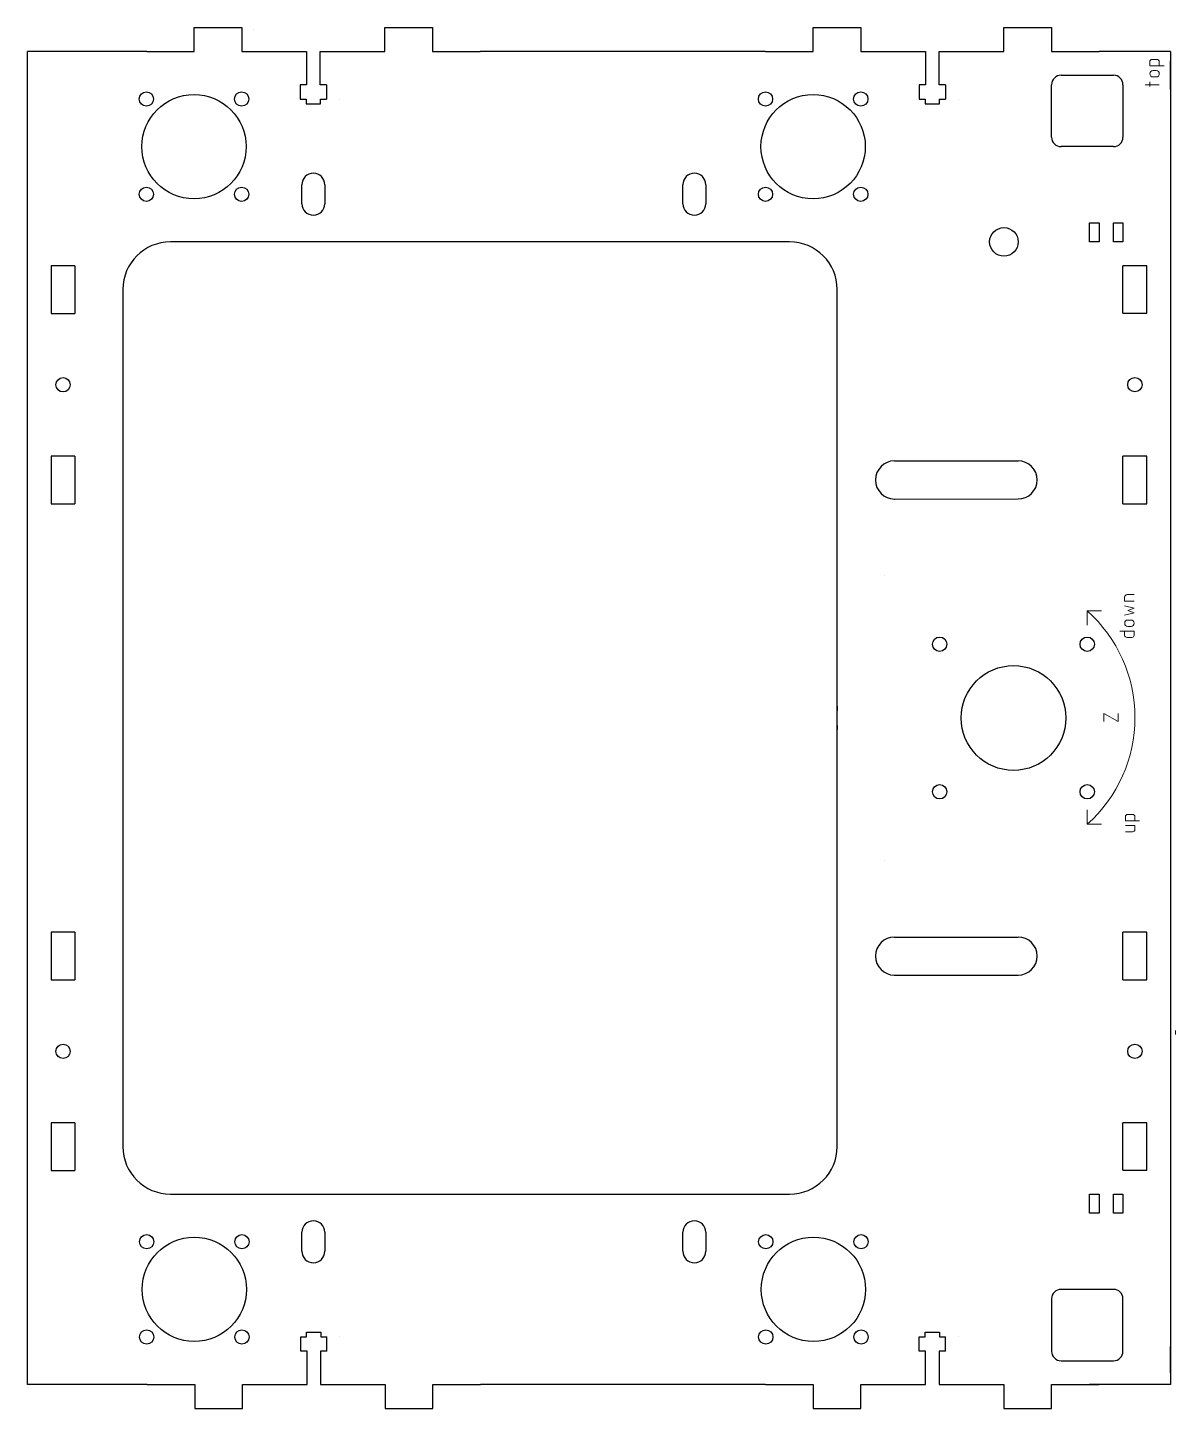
# Model space of a CAD drawing. Header units: millimetres. Extents: x -121 to 121, y -145 to 145.
import ezdxf

# ---------------------------------------------------------------- set-up
doc = ezdxf.new("R2010")
doc.units = ezdxf.units.MM
doc.layers.get('0').update_dxf_attribs({"linetype": 'CONTINUOUS', "lineweight": 25, "true_color": 0x000000})
doc.layers.add('Drawings', color=4, linetype='CONTINUOUS', lineweight=0, true_color=0x00ffff)

# ---------------------------------------------------------------- blocks, each defined once
blk = doc.blocks.new('bearing hole and guides')
for centre, radius in [((-10, 10), 1.5), ((0, 0), 10.95), ((10, 10), 1.5), ((-10, -10), 1.5), ((10, -10), 1.5)]:
    blk.add_circle(centre, radius)
blk = doc.blocks.new('tgrips')
for p, q in [((10, 5), (20, 5)), ((10, 0), (10, 5)), ((20, 5), (20, 0)), ((50, 5), (60, 5)), ((50, 0), (50, 5)), ((60, 5), (60, 0)), ((0, 0), (10, 0)), ((20, 0), (33.58, 0)), ((33.58, 0), (33.58, -7)), ((36.4, -7), (36.4, 0)), ((36.4, 0), (50, 0)), ((60, 0), (70, 0)), ((70, 0), (70, 0)), ((32.25, -7), (32.25, -10)), ((33.58, -7), (32.25, -7)), ((37.75, -7), (36.4, -7)), ((37.75, -7), (37.75, -10)), ((32.25, -10), (33.5, -10)), ((33.5, -10), (33.5, -11)), ((33.5, -11), (36.5, -11)), ((36.5, -10), (37.75, -10)), ((36.5, -11), (36.5, -10)), ((40.5, -10), (40.5, -10))]:
    blk.add_line(p, q)
blk = doc.blocks.new('slot')
for p, q in [((5, 5), (15, 5)), ((5, 5), (5, 0)), ((15, 0), (15, 5)), ((45, 5), (45, 0)), ((45, 5), (55, 5)), ((55, 0), (55, 5)), ((5, 0), (15, 0)), ((45, 0), (55, 0))]:
    blk.add_line(p, q)
blk.add_circle((30, 2.5), 1.5)
blk = doc.blocks.new('steppernema17')
for centre, radius in [((-15.495, 15.495), 1.5), ((15.495, 15.495), 1.5), ((0, 0), 11), ((-15.495, -15.495), 1.5), ((15.495, -15.495), 1.5)]:
    blk.add_circle(centre, radius)

msp = doc.modelspace()

# ---------------------------------------------------------------- linework, layer by layer
for p, q in [((-73.17, 144.7), (-73.17, 144.7)), ((-73.17, 144.7), (-73.17, 144.7)), ((-95.5, 140), (-120.5, 140)), ((-120.5, -140), (-120.5, 140)), ((34.47, 140), (-25.5, 140)), ((119.5, 140), (104.47, 140)), ((119.5, 140), (119.5, -140)), ((119.5, 132), (119.5, 138)), ((96.5, 135), (107.5, 135)), ((94.5, 122), (94.5, 133)), ((109.5, 133), (109.5, 122)), ((107.5, 120), (96.5, 120)), ((-62.9, 108), (-62.9, 112)), ((-58.1, 112), (-58.1, 108)), ((17.1, 108), (17.1, 112)), ((21.9, 112), (21.9, 108)), ((102.5, 100), (102.5, 104)), ((102.5, 104), (104.5, 104)), ((104.5, 104), (104.5, 100)), ((107.5, 100), (107.5, 104)), ((107.5, 104), (109.5, 104)), ((109.5, 104), (109.5, 100)), ((39.5, 100), (-90.5, 100)), ((104.5, 100), (102.5, 100)), ((109.5, 100), (107.5, 100)), ((-100.5, 90), (-100.5, -90)), ((49.5, -90), (49.5, 90)), ((61.52, 53.99), (87.48, 54)), ((61.47, 45.99), (87.48, 46)), ((59.46, 30), (59.46, 30)), ((59.46, -30), (59.46, -30)), ((61.52, -46.01), (87.48, -46)), ((61.47, -54.01), (87.48, -54)), ((-90.5, -100), (39.5, -100)), ((102.5, -104), (102.5, -100)), ((102.5, -100), (104.5, -100)), ((104.5, -100), (104.5, -104)), ((107.5, -104), (107.5, -100)), ((107.5, -100), (109.5, -100)), ((109.5, -100), (109.5, -104)), ((104.5, -104), (102.5, -104)), ((109.5, -104), (107.5, -104)), ((119.38, -107), (119.38, -107)), ((-62.9, -112), (-62.9, -108)), ((-58.1, -108), (-58.1, -112)), ((17.1, -112), (17.1, -108)), ((21.9, -108), (21.9, -112)), ((107.5, -120), (96.5, -120)), ((94.5, -122), (94.5, -133)), ((109.5, -133), (109.5, -122)), ((119.5, -137.5), (119.5, -132)), ((96.5, -135), (107.5, -135)), ((-95.41, -140), (-120.5, -140)), ((34.47, -140), (-25.41, -140)), ((119.5, -140), (102.5, -140)), ((94.5, -143), (94.5, -143))]:
    msp.add_line(p, q)
msp.add_circle((84.5, 100), 3)
for centre, radius, start, end in [((96.5, 133), 2, 90, 180), ((107.5, 133), 2, 360, 90), ((96.5, 122), 2, 180, 270), ((107.5, 122), 2, 270, 360), ((-60.5, 112), 2.4, 360, 180), ((19.5, 112), 2.4, 360, 180), ((-60.5, 108), 2.4, 180, 360), ((19.5, 108), 2.4, 180, 360), ((-90.5, 90), 10, 90, 180), ((39.5, 90), 10, 360, 90), ((61.52, 49.99), 4, 90, 270), ((87.48, 50), 4, 270, 90), ((79.46, 0), 30.06, 175.2947, 184.7053), ((61.52, -50.01), 4, 90, 270), ((87.48, -50), 4, 270, 90), ((-90.5, -90), 10, 180, 269.9988), ((39.5, -90), 10, 270, 360), ((-60.5, -108), 2.4, 360, 180), ((19.5, -108), 2.4, 360, 180), ((-60.5, -112), 2.4, 180, 360), ((19.5, -112), 2.4, 180, 360), ((96.5, -122), 2, 90, 180), ((107.5, -122), 2, 360, 90), ((96.5, -133), 2, 180, 270), ((107.5, -133), 2, 270, 360)]:
    msp.add_arc(centre, radius, start, end)
at = {"layer": 'Drawings'}
for p, q in [((115.13, 137.81), (115.13, 136.97)), ((115.13, 136.97), (118.13, 136.97)), ((116.63, 138.31), (115.63, 138.31)), ((117.13, 136.97), (117.13, 137.81)), ((115.13, 132.64), (115.13, 133.64)), ((116.46, 135.97), (115.8, 135.97)), ((115.8, 134.64), (116.46, 134.64)), ((114.13, 132.97), (117.13, 132.97)), ((109.85, 24.57), (109.85, 25.41)), ((111.85, 24.57), (109.85, 24.57)), ((111.85, 23.07), (109.85, 23.57)), ((110.35, 25.91), (111.85, 25.91)), ((102, 19.49), (102, 22.49)), ((102, 22.49), (105, 22.49)), ((109.85, 21.57), (111.85, 22.07)), ((110.52, 22.57), (111.85, 23.07)), ((111.85, 22.07), (110.52, 22.57)), ((111.19, 20.57), (110.52, 20.57)), ((108.85, 18.24), (111.85, 18.24)), ((109.85, 17.41), (109.85, 18.24)), ((110.52, 19.24), (111.19, 19.24)), ((111.85, 18.24), (111.85, 17.41)), ((111.35, 16.91), (110.35, 16.91)), ((105.5, -0.74), (105.5, 0.93)), ((105.5, 0.93), (108.5, -0.74)), ((108.5, -0.74), (108.5, 0.93)), ((102, -19.31), (102, -22.31)), ((111.5, -20.24), (110.5, -20.24)), ((102, -22.31), (105, -22.31)), ((110, -20.74), (110, -21.57)), ((110, -21.57), (113, -21.57)), ((112, -22.57), (110, -22.57)), ((112, -21.57), (112, -20.74)), ((112, -23.41), (112, -22.57)), ((110, -23.91), (111.5, -23.91)), ((120.5, -65.63), (120.5, -66.46))]:
    msp.add_line(p, q, dxfattribs=at)
for centre, radius, start, end in [((115.63, 137.81), 0.5, 90, 180), ((116.63, 137.81), 0.5, 360, 90), ((115.8, 135.31), 0.667, 90, 270), ((116.46, 135.31), 0.667, 270, 90), ((110.35, 25.41), 0.5, 90, 180), ((81.96, 0.09), 30.06, 311.8181, 48.1819), ((110.52, 19.91), 0.667, 90, 270), ((111.19, 19.91), 0.667, 270, 90), ((110.35, 17.41), 0.5, 180, 270), ((111.35, 17.41), 0.5, 270, 360), ((110.5, -20.74), 0.5, 90, 180), ((111.5, -20.74), 0.5, 360, 90), ((111.5, -23.41), 0.5, 270, 360)]:
    msp.add_arc(centre, radius, start, end, dxfattribs=at)

# ---------------------------------------------------------------- block references
for name, p, rotation in [('tgrips', (34.47, 140), 360), ('tgrips', (-95.5, 140), 360), ('bearing hole and guides', (-85.56, 120), 360), ('bearing hole and guides', (44.44, 120), 360), ('slot', (-115.56, 99.99), 270), ('slot', (114.5, 40), 90), ('steppernema17', (86.5, 0), 90), ('slot', (-115.56, -40.01), 270), ('slot', (114.5, -100), 90), ('bearing hole and guides', (-85.5, -120), 360), ('bearing hole and guides', (44.5, -120), 360)]:
    msp.add_blockref(name, p, dxfattribs=dict(rotation=rotation))
at = {"yscale": -1, "rotation": 360}
for p in [(-95.41, -140), (34.47, -140)]:
    msp.add_blockref('tgrips', p, dxfattribs=at)

doc.saveas('drawing.dxf')
